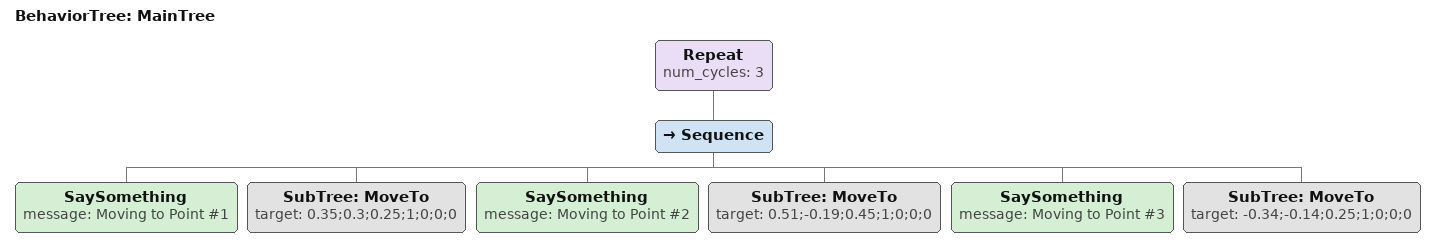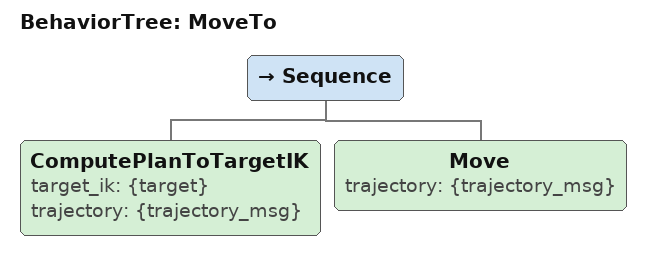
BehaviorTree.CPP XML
<?xml version="1.0" encoding="UTF-8"?>
<root BTCPP_format="4" main_tree_to_execute="MainTree">
  <BehaviorTree ID="MainTree">
    <Repeat num_cycles="3">
      <Sequence>
        <SaySomething message="Moving to Point #1"/>
        <SubTree ID="MoveTo" target="0.35;0.3;0.25;1;0;0;0"/>
        <SaySomething message="Moving to Point #2"/>
        <SubTree ID="MoveTo" target="0.51;-0.19;0.45;1;0;0;0"/>
        <SaySomething message="Moving to Point #3"/>
        <SubTree ID="MoveTo" target="-0.34;-0.14;0.25;1;0;0;0"/>
      </Sequence>
    </Repeat>
  </BehaviorTree>

  <BehaviorTree ID="MoveTo">
    <Sequence>
      <ComputePlanToTargetIK target_ik="{target}" trajectory="{trajectory_msg}"/>
      <Move trajectory="{trajectory_msg}"/>
    </Sequence>
  </BehaviorTree>

</root>
